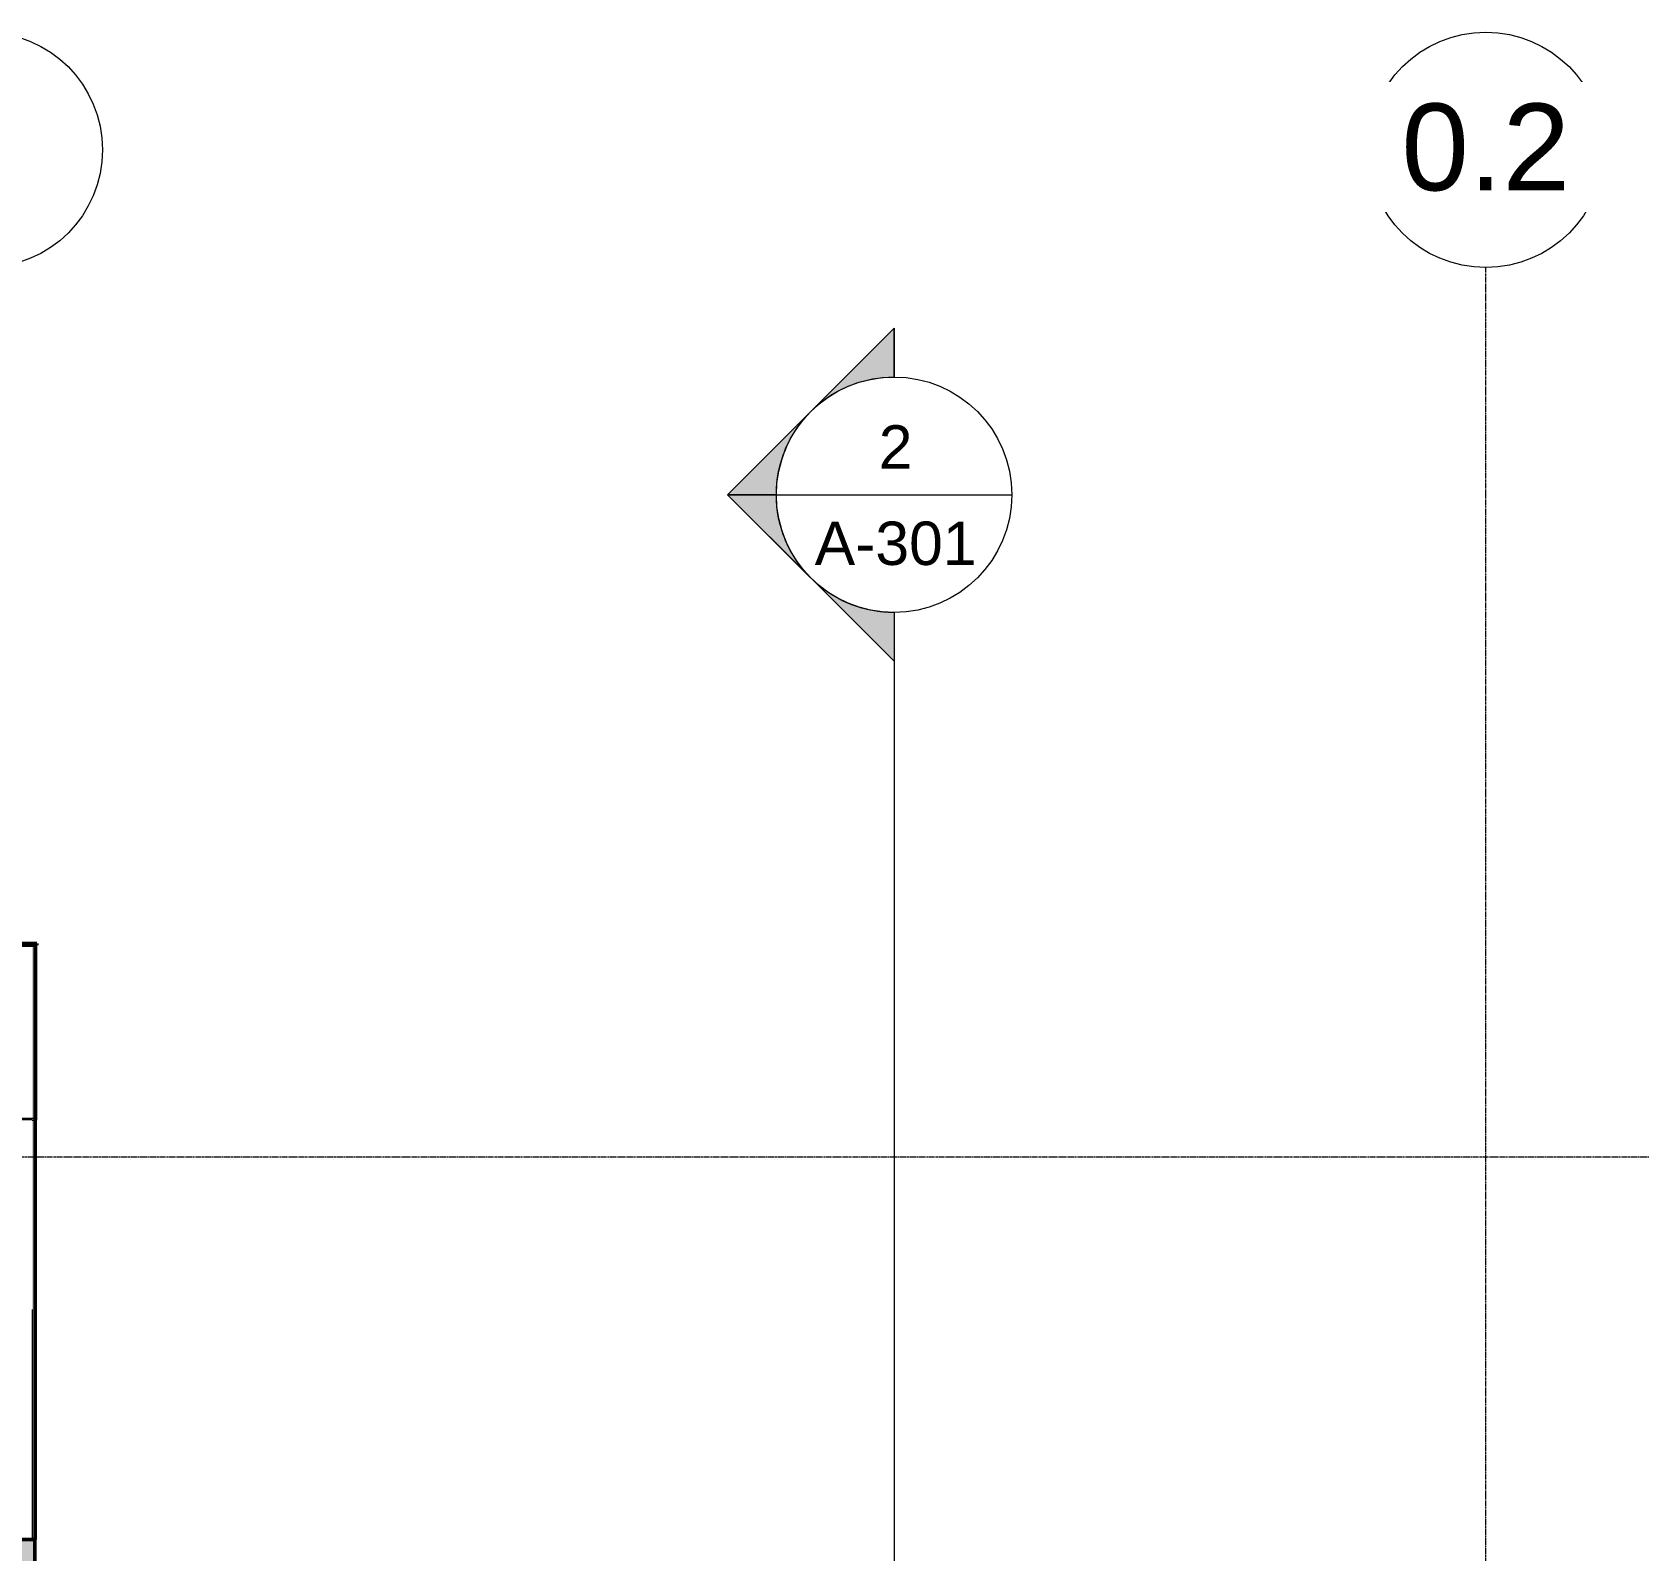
# Model space of a CAD drawing. Header units: inches. Extents: x -26493 to -15674, y -132 to 673.
# Drawn here: x -22783.5 to -22346.8, y 224.9 to 637.8 of the extents above; entities that cross this region are included whole.
import ezdxf

# ---------------------------------------------------------------- set-up
doc = ezdxf.new("R2010")
doc.units = ezdxf.units.IN
doc.header["$MEASUREMENT"] = 0
doc.linetypes.add('Grid Line 1_2_', pattern=[0.875, 0.5, -0.125, 0.125, -0.125])
for name, color, linetype, lineweight in [('A-FLOR-LEVL', 51, 'Continuous', 9), ('A-ROOF', 132, 'Continuous', 13), ('A-WALL', 113, 'Continuous', 13), ('G-ANNO-SYMB', 111, 'Continuous', 9), ('I-WALL', 2, 'Continuous', 13), ('S-GRID', 1, 'Continuous', 9), ('S-GRID-IDEN', 1, 'Continuous', 9)]:
    doc.layers.add(name, color=color, linetype=linetype, lineweight=lineweight)
doc.styles.add('Arial_1', font='arial.ttf', dxfattribs={"height": 23.60479})
doc.styles.add('Arial_2', font='arial.ttf', dxfattribs={"height": 11.802395})

# ---------------------------------------------------------------- blocks, each defined once
blk = doc.blocks.new('Grid - Grid Head - Circle-14747-Section 13')
at = {"layer": 'S-GRID-IDEN'}
blk.add_circle((-22796.39, 605.76), 32, dxfattribs=at)
blk = doc.blocks.new('Section - Section Head - Filled-1526-Section 13')
at = {"layer": 'G-ANNO-SYMB'}
h = blk.add_hatch(color=256, dxfattribs=at)
edge = h.paths.add_edge_path(flags=0)
edge.add_arc((-25238.09, 512), 32.04, 47.9216, 90)
edge.add_line((-25238.09, 544.04), (-25238.09, 557.25))
edge.add_line((-25238.09, 557.25), (-25216.62, 535.78))
h = blk.add_hatch(color=256, dxfattribs=at)
edge = h.paths.add_edge_path(flags=0)
edge.add_line((-25215.47, 534.63), (-25192.84, 512))
edge.add_line((-25192.84, 512), (-25206.09, 512))
edge.add_arc((-25238.09, 512), 32, 0, 45)
h = blk.add_hatch(color=256, dxfattribs=at)
edge = h.paths.add_edge_path(flags=0)
edge.add_arc((-25238.09, 512), 32, 315, 360)
edge.add_line((-25206.09, 512), (-25192.84, 512))
edge.add_line((-25192.84, 512), (-25215.47, 489.37))
h = blk.add_hatch(color=256, dxfattribs=at)
edge = h.paths.add_edge_path(flags=0)
edge.add_line((-25216.62, 488.22), (-25238.09, 466.75))
edge.add_line((-25238.09, 466.75), (-25238.09, 479.96))
edge.add_arc((-25238.09, 512), 32.04, 270, 312.0784)
for p, q in [((-25192.84, 512), (-25238.09, 557.25)), ((-25238.09, 544), (-25238.09, 557.25)), ((-25216.62, 535.78), (-25238.09, 557.25)), ((-25238.09, 557.25), (-25238.09, 544.04)), ((-25192.84, 512), (-25215.47, 534.63)), ((-25192.84, 512), (-25238.09, 466.75)), ((-25215.47, 489.37), (-25192.84, 512)), ((-25206.09, 512), (-25192.84, 512)), ((-25192.84, 512), (-25206.09, 512)), ((-25238.09, 466.75), (-25216.62, 488.22)), ((-25238.09, 480), (-25238.09, 466.75)), ((-25238.09, 479.96), (-25238.09, 466.75))]:
    blk.add_line(p, q, dxfattribs=at)
for radius, start, end in [(32, 90, 270), (32.04, 47.9216, 90), (32, 270, 90), (32, 0, 45), (32, 315, 360), (32.04, 270, 312.0784)]:
    blk.add_arc((-25238.09, 512), radius, start, end, dxfattribs=at)

msp = doc.modelspace()

# ---------------------------------------------------------------- hatches: boundary and pattern name
at = {"layer": 'A-ROOF', "transparency": 33554611}
msp.add_hatch(color=256, dxfattribs=at).paths.add_polyline_path([(-25993.18, 389.53), (-22782.24, 389.53), (-22782.24, 390), (-25993.18, 390)], flags=0)
at = {"layer": 'A-WALL', "transparency": 33554611}
msp.add_hatch(color=256, dxfattribs=at).paths.add_polyline_path([(-22782.74, 228), (-22782.74, 389.53), (-22783.52, 389.53), (-22783.52, 228)], flags=0)
at = {"layer": 'I-WALL'}
msp.add_hatch(color=256, dxfattribs=at).paths.add_polyline_path([(-22782.77, 0), (-22782.77, 228), (-22787.77, 228), (-22787.77, 0)], flags=0)

# ---------------------------------------------------------------- linework, layer by layer
at = {"layer": 'A-FLOR-LEVL', "linetype": 'Grid Line 1_2_'}
msp.add_line((-26492.82, 332), (-21979.17, 332), dxfattribs=at)
at = {"layer": 'A-ROOF', "lineweight": 50}
for p, q in [((-22782.24, 390), (-25993.18, 390)), ((-25992.39, 389.53), (-22782.24, 389.53)), ((-22782.24, 389.53), (-22782.24, 390))]:
    msp.add_line(p, q, dxfattribs=at)
at = {"layer": 'A-ROOF'}
for p, q in [((-22782.24, 341.97), (-22782.24, 389.53)), ((-22782.24, 342.44), (-22791.52, 342.44)), ((-22783.52, 341.97), (-22782.74, 341.97)), ((-22782.74, 341.97), (-22782.24, 341.97))]:
    msp.add_line(p, q, dxfattribs=at)
at = {"layer": 'A-WALL', "lineweight": 50}
for p, q in [((-22782.74, 228), (-22782.74, 389.53)), ((-22782.77, 228), (-22782.74, 228))]:
    msp.add_line(p, q, dxfattribs=at)
at = {"layer": 'A-WALL'}
for p, q in [((-22783.52, 342.03), (-22791.52, 342.03)), ((-22783.52, 290.5), (-22783.52, 228)), ((-22782.74, 228), (-22782.74, 228))]:
    msp.add_line(p, q, dxfattribs=at)
at = {"layer": 'G-ANNO-SYMB'}
for p, q in [((-22581.21, 512), (-22517.21, 512)), ((-22549.21, 480), (-22549.21, -54.82))]:
    msp.add_line(p, q, dxfattribs=at)
at = {"layer": 'I-WALL', "lineweight": 50}
for p, q in [((-22782.77, 228), (-22787.77, 228)), ((-22782.77, 0), (-22782.77, 228))]:
    msp.add_line(p, q, dxfattribs=at)
at = {"layer": 'S-GRID', "linetype": 'Grid Line 1_2_'}
msp.add_line((-22388.39, -132), (-22388.39, 573.76), dxfattribs=at)

# ---------------------------------------------------------------- block references
at = {"layer": 'G-ANNO-SYMB', "extrusion": (0, 0, -1)}
msp.add_blockref('Section - Section Head - Filled-1526-Section 13', (47787.31, 0), dxfattribs=at)
at = {"layer": 'S-GRID-IDEN'}
for p in [(0, 0), (408, 0)]:
    msp.add_blockref('Grid - Grid Head - Circle-14747-Section 13', p, dxfattribs=at)

# ---------------------------------------------------------------- texts
at = {"layer": 'G-ANNO-SYMB', "attachment_point": 2, "line_spacing_factor": 0.938532, "style": 'Arial_2'}
for s, insert, char_height, width in [('2', (-22548.8, 530.89), 11.8, 10.944), ('A-301', (-22548.8, 504.71), 11.802, 52.416)]:
    msp.add_mtext(s, dxfattribs=dict(at, insert=insert, char_height=char_height, width=width))

# ---------------------------------------------------------------- next in the draw order: texts
at = {"layer": 'S-GRID-IDEN', "attachment_point": 2, "line_spacing_factor": 0.938532, "style": 'Arial_1', "bg_fill": 3, "box_fill_scale": 1.25, "bg_fill_color": 0, "bg_fill_transparency": 0}
for s, insert, char_height, width in [('1', (-22796.4, 618.35), 23.6, 21.888), ('0.2', (-22388.4, 618.35), 23.605, 54.72)]:
    msp.add_mtext(s, dxfattribs=dict(at, insert=insert, char_height=char_height, width=width))

doc.saveas('drawing.dxf')
